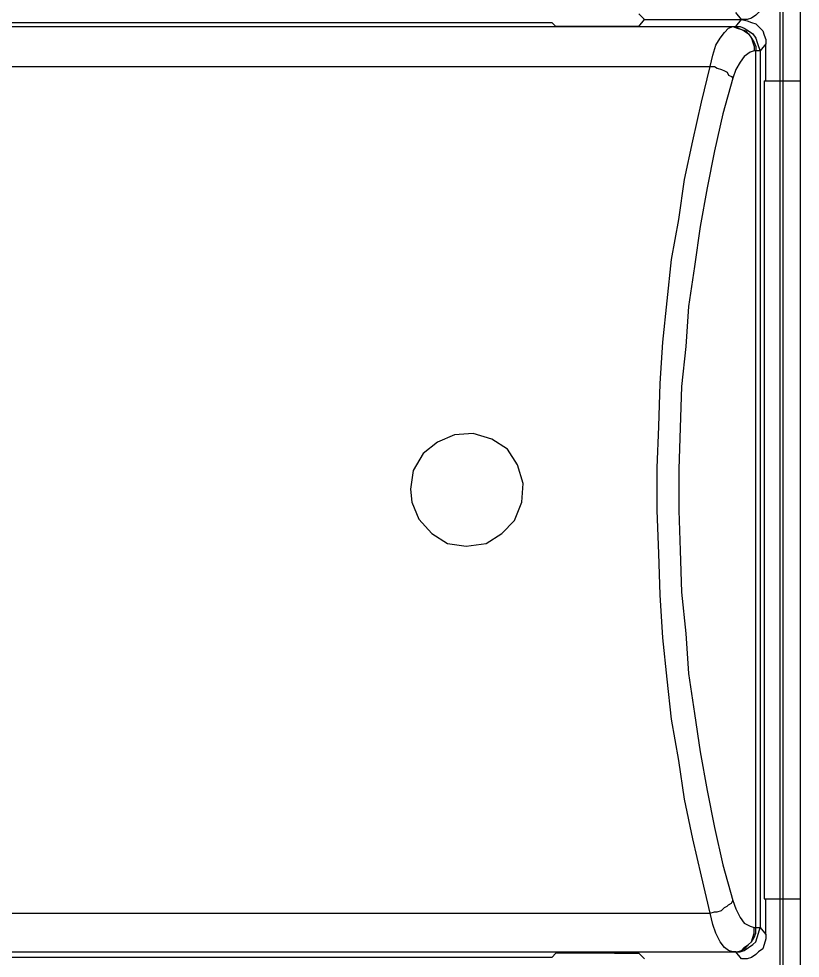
# Model space of a CAD drawing. Header units: centimetres. Extents: x -8.4 to 8.2, y -7.7 to 8.
# Drawn here: x -3.129 to -2.163, y 1.874 to 3.035 of the extents above; entities that cross this region are included whole.
import ezdxf

# ---------------------------------------------------------------- set-up
doc = ezdxf.new("R2010")
doc.units = ezdxf.units.CM
doc.header["$MEASUREMENT"] = 0
doc.layers.add('Layer 1', color=7, linetype='Continuous')

msp = doc.modelspace()

# ---------------------------------------------------------------- linework, layer by layer
at = {"layer": 'Layer 1', "lineweight": 25}
for points in [[(-2.16253, 5.45394), (-2.16253, 5.45394), (-2.16253, -1.68981), (-2.16253, -1.68981)], [(-2.1837, -1.67217), (-2.1837, -1.67217), (-2.1837, 5.4363), (-2.1837, 5.4363)], [(-2.18723, -1.66864), (-2.18723, -1.66864), (-2.18723, 5.43277), (-2.18723, 5.43277)], [(-2.2352, 3.03458), (-2.2352, 3.03458), (-2.24227, 3.04341), (-2.24227, 3.04341)], [(-2.35524, 3.03458), (-2.35524, 3.03458), (-2.3623, 3.04164), (-2.3623, 3.04164)], [(-2.3623, 3.02576), (-2.3623, 3.02576), (-2.35524, 3.03458), (-2.35524, 3.03458)], [(-2.35524, 3.03458), (-2.35524, 3.03458), (-2.2352, 3.03458), (-2.2352, 3.03458)], [(-2.35524, 3.03458), (-2.35524, 3.03458), (-2.2352, 3.03458), (-2.2352, 3.03458)], [(-2.24227, 3.02576), (-2.24227, 3.02576), (-2.2352, 3.03458), (-2.2352, 3.03458)], [(-5.72329, 3.03105), (-5.72329, 3.03105), (-2.46998, 3.03105), (-2.46998, 3.03105)], [(-4.03397, 3.02576), (-4.03397, 3.02576), (-2.24579, 3.02576), (-2.24579, 3.02576)], [(-2.46468, 3.02576), (-2.46468, 3.02576), (-2.46998, 3.03105), (-2.46998, 3.03105)], [(-2.39231, 3.02576), (-2.39231, 3.02576), (-2.46468, 3.02576), (-2.46468, 3.02576)], [(-2.24579, 3.02576), (-2.24579, 3.02576), (-2.24403, 3.02576), (-2.24403, 3.02576)], [(-2.20519, 3.00457), (-2.20519, 3.00457), (-2.21225, 2.99575), (-2.21225, 2.99575)], [(-2.20519, 2.95868), (-2.20519, 2.95868), (-2.20519, 3.00457), (-2.20519, 3.00457)], [(-2.21755, 2.99575), (-2.21755, 2.99575), (-2.21931, 2.99575), (-2.21931, 2.99575)], [(-2.21755, 1.91191), (-2.21755, 1.91191), (-2.21755, 2.99575), (-2.21755, 2.99575)], [(-2.21225, 2.99575), (-2.21225, 2.99575), (-2.21225, 1.91191), (-2.21225, 1.91191)], [(-4.00573, 2.97633), (-4.00573, 2.97633), (-2.27404, 2.97633), (-2.27404, 2.97633)], [(-2.20696, 2.95868), (-2.20696, 2.95868), (-2.20696, 1.94721), (-2.20696, 1.94721)], [(-2.20696, 2.95868), (-2.20696, 2.95868), (-2.16253, 2.95868), (-2.16253, 2.95868)], [(-2.20696, 1.94721), (-2.20696, 1.94721), (-2.16253, 1.94721), (-2.16253, 1.94721)], [(-2.20519, 1.90308), (-2.20519, 1.90308), (-2.20519, 1.94721), (-2.20519, 1.94721)], [(-4.00573, 1.92956), (-4.00573, 1.92956), (-2.27404, 1.92956), (-2.27404, 1.92956)], [(-2.21931, 1.91191), (-2.21931, 1.91191), (-2.21755, 1.91191), (-2.21755, 1.91191)], [(-2.21225, 1.91191), (-2.21225, 1.91191), (-2.20519, 1.90308), (-2.20519, 1.90308)], [(-4.03397, 1.8819), (-4.03397, 1.8819), (-2.24579, 1.8819), (-2.24579, 1.8819)], [(-2.24403, 1.8819), (-2.24403, 1.8819), (-2.24579, 1.8819), (-2.24579, 1.8819)], [(-2.2352, 1.87307), (-2.2352, 1.87307), (-2.24227, 1.8819), (-2.24227, 1.8819)], [(-2.46998, 1.87483), (-2.46998, 1.87483), (-5.72329, 1.87483), (-5.72329, 1.87483)], [(-2.46468, 1.88013), (-2.46468, 1.88013), (-2.46998, 1.87483), (-2.46998, 1.87483)], [(-2.39231, 1.88013), (-2.39231, 1.88013), (-2.46468, 1.88013), (-2.46468, 1.88013)], [(-2.35524, 1.87307), (-2.35524, 1.87307), (-2.3623, 1.88013), (-2.3623, 1.88013)]]:
    msp.add_open_spline(points, degree=3, dxfattribs=at)
for points, knots in [([(-2.20519, 3.06459), (-2.20519, 3.06459), (-2.20519, 3.0593), (-2.20519, 3.0593), (-2.20519, 3.0593), (-2.20519, 3.0593), (-2.20696, 3.05223), (-2.20696, 3.05223), (-2.20696, 3.05223), (-2.20696, 3.05223), (-2.20873, 3.04694), (-2.20873, 3.04694), (-2.20873, 3.04694), (-2.20873, 3.04694), (-2.21402, 3.04341), (-2.21402, 3.04341), (-2.21402, 3.04341), (-2.21402, 3.04341), (-2.21755, 3.03988), (-2.21755, 3.03988), (-2.21755, 3.03988), (-2.21755, 3.03988), (-2.22285, 3.03634), (-2.22285, 3.03634), (-2.22285, 3.03634), (-2.22285, 3.03634), (-2.22814, 3.03458), (-2.22814, 3.03458), (-2.22814, 3.03458), (-2.22814, 3.03458), (-2.2352, 3.03458), (-2.2352, 3.03458)], [0, 0, 0, 0, 0.1111111, 0.1111111, 0.1111111, 0.1111111, 0.2222222, 0.2222222, 0.2222222, 0.2222222, 0.3333333, 0.3333333, 0.3333333, 0.3333333, 0.4444444, 0.4444444, 0.4444444, 0.4444444, 0.5555556, 0.5555556, 0.5555556, 0.5555556, 0.6666667, 0.6666667, 0.6666667, 0.6666667, 0.7777778, 0.7777778, 0.7777778, 0.7777778, 1, 1, 1, 1]), ([(-2.2352, 3.03458), (-2.2352, 3.03458), (-2.22814, 3.03282), (-2.22814, 3.03282), (-2.22814, 3.03282), (-2.22814, 3.03282), (-2.22285, 3.03105), (-2.22285, 3.03105), (-2.22285, 3.03105), (-2.22285, 3.03105), (-2.21755, 3.02929), (-2.21755, 3.02929), (-2.21755, 3.02929), (-2.21755, 3.02929), (-2.21402, 3.02576), (-2.21402, 3.02576), (-2.21402, 3.02576), (-2.21402, 3.02576), (-2.20873, 3.02046), (-2.20873, 3.02046), (-2.20873, 3.02046), (-2.20873, 3.02046), (-2.20696, 3.01517), (-2.20696, 3.01517), (-2.20696, 3.01517), (-2.20696, 3.01517), (-2.20519, 3.00987), (-2.20519, 3.00987), (-2.20519, 3.00987), (-2.20519, 3.00987), (-2.20519, 3.00457), (-2.20519, 3.00457)], [0, 0, 0, 0, 0.1111111, 0.1111111, 0.1111111, 0.1111111, 0.2222222, 0.2222222, 0.2222222, 0.2222222, 0.3333333, 0.3333333, 0.3333333, 0.3333333, 0.4444444, 0.4444444, 0.4444444, 0.4444444, 0.5555556, 0.5555556, 0.5555556, 0.5555556, 0.6666667, 0.6666667, 0.6666667, 0.6666667, 0.7777778, 0.7777778, 0.7777778, 0.7777778, 1, 1, 1, 1]), ([(-2.3623, 3.02576), (-2.3623, 3.02576), (-2.3623, 3.02576), (-2.3623, 3.02576), (-2.3623, 3.02576), (-2.3623, 3.02576), (-2.36406, 3.02576), (-2.36406, 3.02576), (-2.36406, 3.02576), (-2.36406, 3.02576), (-2.3676, 3.02576), (-2.3676, 3.02576), (-2.3676, 3.02576), (-2.3676, 3.02576), (-2.37112, 3.02576), (-2.37112, 3.02576), (-2.37112, 3.02576), (-2.37112, 3.02576), (-2.37466, 3.02576), (-2.37466, 3.02576), (-2.37466, 3.02576), (-2.37466, 3.02576), (-2.37995, 3.02576), (-2.37995, 3.02576), (-2.37995, 3.02576), (-2.37995, 3.02576), (-2.38701, 3.02576), (-2.38701, 3.02576), (-2.38701, 3.02576), (-2.38701, 3.02576), (-2.39231, 3.02576), (-2.39231, 3.02576)], [0, 0, 0, 0, 0.1111111, 0.1111111, 0.1111111, 0.1111111, 0.2222222, 0.2222222, 0.2222222, 0.2222222, 0.3333333, 0.3333333, 0.3333333, 0.3333333, 0.4444444, 0.4444444, 0.4444444, 0.4444444, 0.5555556, 0.5555556, 0.5555556, 0.5555556, 0.6666667, 0.6666667, 0.6666667, 0.6666667, 0.7777778, 0.7777778, 0.7777778, 0.7777778, 1, 1, 1, 1]), ([(-2.27404, 2.97633), (-2.27404, 2.97633), (-2.27051, 2.99045), (-2.27051, 2.99045), (-2.27051, 2.99045), (-2.27051, 2.99045), (-2.26697, 3.00281), (-2.26697, 3.00281), (-2.26697, 3.00281), (-2.26697, 3.00281), (-2.26168, 3.01164), (-2.26168, 3.01164), (-2.26168, 3.01164), (-2.26168, 3.01164), (-2.25639, 3.0187), (-2.25639, 3.0187), (-2.25639, 3.0187), (-2.25639, 3.0187), (-2.25109, 3.02399), (-2.25109, 3.02399), (-2.25109, 3.02399), (-2.25109, 3.02399), (-2.24579, 3.02576), (-2.24579, 3.02576)], [0, 0, 0, 0, 0.1428571, 0.1428571, 0.1428571, 0.1428571, 0.2857143, 0.2857143, 0.2857143, 0.2857143, 0.4285714, 0.4285714, 0.4285714, 0.4285714, 0.5714286, 0.5714286, 0.5714286, 0.5714286, 0.7142857, 0.7142857, 0.7142857, 0.7142857, 1, 1, 1, 1]), ([(-2.24579, 3.02576), (-2.24579, 3.02576), (-2.2405, 3.02399), (-2.2405, 3.02399), (-2.2405, 3.02399), (-2.2405, 3.02399), (-2.2352, 3.02223), (-2.2352, 3.02223), (-2.2352, 3.02223), (-2.2352, 3.02223), (-2.23167, 3.02046), (-2.23167, 3.02046), (-2.23167, 3.02046), (-2.23167, 3.02046), (-2.22638, 3.01693), (-2.22638, 3.01693), (-2.22638, 3.01693), (-2.22638, 3.01693), (-2.22285, 3.01164), (-2.22285, 3.01164), (-2.22285, 3.01164), (-2.22285, 3.01164), (-2.22108, 3.00634), (-2.22108, 3.00634), (-2.22108, 3.00634), (-2.22108, 3.00634), (-2.21931, 3.00105), (-2.21931, 3.00105), (-2.21931, 3.00105), (-2.21931, 3.00105), (-2.21931, 2.99575), (-2.21931, 2.99575)], [0, 0, 0, 0, 0.1111111, 0.1111111, 0.1111111, 0.1111111, 0.2222222, 0.2222222, 0.2222222, 0.2222222, 0.3333333, 0.3333333, 0.3333333, 0.3333333, 0.4444444, 0.4444444, 0.4444444, 0.4444444, 0.5555556, 0.5555556, 0.5555556, 0.5555556, 0.6666667, 0.6666667, 0.6666667, 0.6666667, 0.7777778, 0.7777778, 0.7777778, 0.7777778, 1, 1, 1, 1]), ([(-2.24403, 3.02576), (-2.24403, 3.02576), (-2.23873, 3.02399), (-2.23873, 3.02399), (-2.23873, 3.02399), (-2.23873, 3.02399), (-2.2352, 3.02223), (-2.2352, 3.02223), (-2.2352, 3.02223), (-2.2352, 3.02223), (-2.22991, 3.02046), (-2.22991, 3.02046), (-2.22991, 3.02046), (-2.22991, 3.02046), (-2.22638, 3.01693), (-2.22638, 3.01693), (-2.22638, 3.01693), (-2.22638, 3.01693), (-2.22285, 3.01164), (-2.22285, 3.01164), (-2.22285, 3.01164), (-2.22285, 3.01164), (-2.21931, 3.00634), (-2.21931, 3.00634), (-2.21931, 3.00634), (-2.21931, 3.00634), (-2.21755, 3.00105), (-2.21755, 3.00105), (-2.21755, 3.00105), (-2.21755, 3.00105), (-2.21755, 2.99575), (-2.21755, 2.99575)], [0, 0, 0, 0, 0.1111111, 0.1111111, 0.1111111, 0.1111111, 0.2222222, 0.2222222, 0.2222222, 0.2222222, 0.3333333, 0.3333333, 0.3333333, 0.3333333, 0.4444444, 0.4444444, 0.4444444, 0.4444444, 0.5555556, 0.5555556, 0.5555556, 0.5555556, 0.6666667, 0.6666667, 0.6666667, 0.6666667, 0.7777778, 0.7777778, 0.7777778, 0.7777778, 1, 1, 1, 1]), ([(-2.24403, 3.02576), (-2.24403, 3.02576), (-2.24403, 3.02576), (-2.24403, 3.02576), (-2.24403, 3.02576), (-2.24403, 3.02576), (-2.24227, 3.02576), (-2.24227, 3.02576)], [0, 0, 0, 0, 0.3333333, 0.3333333, 0.3333333, 0.3333333, 1, 1, 1, 1]), ([(-2.24227, 3.02576), (-2.24227, 3.02576), (-2.23697, 3.02576), (-2.23697, 3.02576), (-2.23697, 3.02576), (-2.23697, 3.02576), (-2.23167, 3.02399), (-2.23167, 3.02399), (-2.23167, 3.02399), (-2.23167, 3.02399), (-2.22638, 3.02046), (-2.22638, 3.02046), (-2.22638, 3.02046), (-2.22638, 3.02046), (-2.22108, 3.01693), (-2.22108, 3.01693), (-2.22108, 3.01693), (-2.22108, 3.01693), (-2.21755, 3.01164), (-2.21755, 3.01164), (-2.21755, 3.01164), (-2.21755, 3.01164), (-2.21579, 3.00634), (-2.21579, 3.00634), (-2.21579, 3.00634), (-2.21579, 3.00634), (-2.21402, 3.00105), (-2.21402, 3.00105), (-2.21402, 3.00105), (-2.21402, 3.00105), (-2.21225, 2.99575), (-2.21225, 2.99575)], [0, 0, 0, 0, 0.1111111, 0.1111111, 0.1111111, 0.1111111, 0.2222222, 0.2222222, 0.2222222, 0.2222222, 0.3333333, 0.3333333, 0.3333333, 0.3333333, 0.4444444, 0.4444444, 0.4444444, 0.4444444, 0.5555556, 0.5555556, 0.5555556, 0.5555556, 0.6666667, 0.6666667, 0.6666667, 0.6666667, 0.7777778, 0.7777778, 0.7777778, 0.7777778, 1, 1, 1, 1]), ([(-2.21931, 2.99575), (-2.21931, 2.99575), (-2.22461, 2.99399), (-2.22461, 2.99399), (-2.22461, 2.99399), (-2.22461, 2.99399), (-2.23167, 2.98869), (-2.23167, 2.98869), (-2.23167, 2.98869), (-2.23167, 2.98869), (-2.23697, 2.98163), (-2.23697, 2.98163), (-2.23697, 2.98163), (-2.23697, 2.98163), (-2.24227, 2.9728), (-2.24227, 2.9728), (-2.24227, 2.9728), (-2.24227, 2.9728), (-2.24579, 2.96221), (-2.24579, 2.96221)], [0, 0, 0, 0, 0.1666667, 0.1666667, 0.1666667, 0.1666667, 0.3333333, 0.3333333, 0.3333333, 0.3333333, 0.5, 0.5, 0.5, 0.5, 0.6666667, 0.6666667, 0.6666667, 0.6666667, 1, 1, 1, 1]), ([(-2.21225, 2.99575), (-2.21225, 2.99575), (-2.21402, 2.99575), (-2.21402, 2.99575), (-2.21402, 2.99575), (-2.21402, 2.99575), (-2.21579, 2.99575), (-2.21579, 2.99575), (-2.21579, 2.99575), (-2.21579, 2.99575), (-2.21755, 2.99575), (-2.21755, 2.99575)], [0, 0, 0, 0, 0.25, 0.25, 0.25, 0.25, 0.5, 0.5, 0.5, 0.5, 1, 1, 1, 1]), ([(-2.27404, 1.92956), (-2.27404, 1.92956), (-2.28463, 1.97545), (-2.28463, 1.97545), (-2.28463, 1.97545), (-2.28463, 1.97545), (-2.29522, 2.02135), (-2.29522, 2.02135), (-2.29522, 2.02135), (-2.29522, 2.02135), (-2.30581, 2.07078), (-2.30581, 2.07078), (-2.30581, 2.07078), (-2.30581, 2.07078), (-2.31287, 2.11844), (-2.31287, 2.11844), (-2.31287, 2.11844), (-2.31287, 2.11844), (-2.3217, 2.16963), (-2.3217, 2.16963), (-2.3217, 2.16963), (-2.3217, 2.16963), (-2.327, 2.21905), (-2.327, 2.21905), (-2.327, 2.21905), (-2.327, 2.21905), (-2.33229, 2.27025), (-2.33229, 2.27025), (-2.33229, 2.27025), (-2.33229, 2.27025), (-2.33582, 2.3232), (-2.33582, 2.3232), (-2.33582, 2.3232), (-2.33582, 2.3232), (-2.33759, 2.3744), (-2.33759, 2.3744), (-2.33759, 2.3744), (-2.33759, 2.3744), (-2.33935, 2.42735), (-2.33935, 2.42735), (-2.33935, 2.42735), (-2.33935, 2.42735), (-2.33935, 2.4803), (-2.33935, 2.4803), (-2.33935, 2.4803), (-2.33935, 2.4803), (-2.33759, 2.5315), (-2.33759, 2.5315), (-2.33759, 2.5315), (-2.33759, 2.5315), (-2.33582, 2.58445), (-2.33582, 2.58445), (-2.33582, 2.58445), (-2.33582, 2.58445), (-2.33229, 2.63565), (-2.33229, 2.63565), (-2.33229, 2.63565), (-2.33229, 2.63565), (-2.327, 2.68684), (-2.327, 2.68684), (-2.327, 2.68684), (-2.327, 2.68684), (-2.3217, 2.73803), (-2.3217, 2.73803), (-2.3217, 2.73803), (-2.3217, 2.73803), (-2.31287, 2.78746), (-2.31287, 2.78746), (-2.31287, 2.78746), (-2.31287, 2.78746), (-2.30581, 2.83688), (-2.30581, 2.83688), (-2.30581, 2.83688), (-2.30581, 2.83688), (-2.29522, 2.88454), (-2.29522, 2.88454), (-2.29522, 2.88454), (-2.29522, 2.88454), (-2.28463, 2.9322), (-2.28463, 2.9322), (-2.28463, 2.9322), (-2.28463, 2.9322), (-2.27404, 2.97633), (-2.27404, 2.97633)], [0, 0, 0, 0, 0.0454545, 0.0454545, 0.0454545, 0.0454545, 0.0909091, 0.0909091, 0.0909091, 0.0909091, 0.1363636, 0.1363636, 0.1363636, 0.1363636, 0.1818182, 0.1818182, 0.1818182, 0.1818182, 0.2272727, 0.2272727, 0.2272727, 0.2272727, 0.2727273, 0.2727273, 0.2727273, 0.2727273, 0.3181818, 0.3181818, 0.3181818, 0.3181818, 0.3636364, 0.3636364, 0.3636364, 0.3636364, 0.4090909, 0.4090909, 0.4090909, 0.4090909, 0.4545455, 0.4545455, 0.4545455, 0.4545455, 0.5, 0.5, 0.5, 0.5, 0.5454545, 0.5454545, 0.5454545, 0.5454545, 0.5909091, 0.5909091, 0.5909091, 0.5909091, 0.6363636, 0.6363636, 0.6363636, 0.6363636, 0.6818182, 0.6818182, 0.6818182, 0.6818182, 0.7272727, 0.7272727, 0.7272727, 0.7272727, 0.7727273, 0.7727273, 0.7727273, 0.7727273, 0.8181818, 0.8181818, 0.8181818, 0.8181818, 0.8636364, 0.8636364, 0.8636364, 0.8636364, 0.9090909, 0.9090909, 0.9090909, 0.9090909, 1, 1, 1, 1]), ([(-2.27404, 2.97633), (-2.27404, 2.97633), (-2.26874, 2.97633), (-2.26874, 2.97633), (-2.26874, 2.97633), (-2.26874, 2.97633), (-2.26521, 2.97457), (-2.26521, 2.97457), (-2.26521, 2.97457), (-2.26521, 2.97457), (-2.25991, 2.9728), (-2.25991, 2.9728), (-2.25991, 2.9728), (-2.25991, 2.9728), (-2.25639, 2.97103), (-2.25639, 2.97103), (-2.25639, 2.97103), (-2.25639, 2.97103), (-2.25285, 2.96927), (-2.25285, 2.96927), (-2.25285, 2.96927), (-2.25285, 2.96927), (-2.25109, 2.96574), (-2.25109, 2.96574), (-2.25109, 2.96574), (-2.25109, 2.96574), (-2.24756, 2.96397), (-2.24756, 2.96397), (-2.24756, 2.96397), (-2.24756, 2.96397), (-2.24579, 2.96221), (-2.24579, 2.96221)], [0, 0, 0, 0, 0.1111111, 0.1111111, 0.1111111, 0.1111111, 0.2222222, 0.2222222, 0.2222222, 0.2222222, 0.3333333, 0.3333333, 0.3333333, 0.3333333, 0.4444444, 0.4444444, 0.4444444, 0.4444444, 0.5555556, 0.5555556, 0.5555556, 0.5555556, 0.6666667, 0.6666667, 0.6666667, 0.6666667, 0.7777778, 0.7777778, 0.7777778, 0.7777778, 1, 1, 1, 1]), ([(-2.24579, 2.96221), (-2.24579, 2.96221), (-2.25815, 2.91808), (-2.25815, 2.91808), (-2.25815, 2.91808), (-2.25815, 2.91808), (-2.26874, 2.87219), (-2.26874, 2.87219), (-2.26874, 2.87219), (-2.26874, 2.87219), (-2.27757, 2.82629), (-2.27757, 2.82629), (-2.27757, 2.82629), (-2.27757, 2.82629), (-2.28639, 2.77863), (-2.28639, 2.77863), (-2.28639, 2.77863), (-2.28639, 2.77863), (-2.29345, 2.7292), (-2.29345, 2.7292), (-2.29345, 2.7292), (-2.29345, 2.7292), (-2.30052, 2.67978), (-2.30052, 2.67978), (-2.30052, 2.67978), (-2.30052, 2.67978), (-2.30405, 2.63035), (-2.30405, 2.63035), (-2.30405, 2.63035), (-2.30405, 2.63035), (-2.30934, 2.58093), (-2.30934, 2.58093), (-2.30934, 2.58093), (-2.30934, 2.58093), (-2.31111, 2.52973), (-2.31111, 2.52973), (-2.31111, 2.52973), (-2.31111, 2.52973), (-2.31287, 2.47854), (-2.31287, 2.47854), (-2.31287, 2.47854), (-2.31287, 2.47854), (-2.31287, 2.42735), (-2.31287, 2.42735), (-2.31287, 2.42735), (-2.31287, 2.42735), (-2.31111, 2.37792), (-2.31111, 2.37792), (-2.31111, 2.37792), (-2.31111, 2.37792), (-2.30934, 2.32673), (-2.30934, 2.32673), (-2.30934, 2.32673), (-2.30934, 2.32673), (-2.30405, 2.27554), (-2.30405, 2.27554), (-2.30405, 2.27554), (-2.30405, 2.27554), (-2.30052, 2.22611), (-2.30052, 2.22611), (-2.30052, 2.22611), (-2.30052, 2.22611), (-2.29345, 2.17669), (-2.29345, 2.17669), (-2.29345, 2.17669), (-2.29345, 2.17669), (-2.28639, 2.12903), (-2.28639, 2.12903), (-2.28639, 2.12903), (-2.28639, 2.12903), (-2.27757, 2.08136), (-2.27757, 2.08136), (-2.27757, 2.08136), (-2.27757, 2.08136), (-2.26874, 2.03547), (-2.26874, 2.03547), (-2.26874, 2.03547), (-2.26874, 2.03547), (-2.25815, 1.98958), (-2.25815, 1.98958), (-2.25815, 1.98958), (-2.25815, 1.98958), (-2.24579, 1.94545), (-2.24579, 1.94545)], [0, 0, 0, 0, 0.0454545, 0.0454545, 0.0454545, 0.0454545, 0.0909091, 0.0909091, 0.0909091, 0.0909091, 0.1363636, 0.1363636, 0.1363636, 0.1363636, 0.1818182, 0.1818182, 0.1818182, 0.1818182, 0.2272727, 0.2272727, 0.2272727, 0.2272727, 0.2727273, 0.2727273, 0.2727273, 0.2727273, 0.3181818, 0.3181818, 0.3181818, 0.3181818, 0.3636364, 0.3636364, 0.3636364, 0.3636364, 0.4090909, 0.4090909, 0.4090909, 0.4090909, 0.4545455, 0.4545455, 0.4545455, 0.4545455, 0.5, 0.5, 0.5, 0.5, 0.5454545, 0.5454545, 0.5454545, 0.5454545, 0.5909091, 0.5909091, 0.5909091, 0.5909091, 0.6363636, 0.6363636, 0.6363636, 0.6363636, 0.6818182, 0.6818182, 0.6818182, 0.6818182, 0.7272727, 0.7272727, 0.7272727, 0.7272727, 0.7727273, 0.7727273, 0.7727273, 0.7727273, 0.8181818, 0.8181818, 0.8181818, 0.8181818, 0.8636364, 0.8636364, 0.8636364, 0.8636364, 0.9090909, 0.9090909, 0.9090909, 0.9090909, 1, 1, 1, 1]), ([(-2.64474, 2.45383), (-2.64474, 2.45383), (-2.6412, 2.47678), (-2.6412, 2.47678), (-2.6412, 2.47678), (-2.6412, 2.47678), (-2.62885, 2.49796), (-2.62885, 2.49796), (-2.62885, 2.49796), (-2.62885, 2.49796), (-2.6112, 2.51208), (-2.6112, 2.51208), (-2.6112, 2.51208), (-2.6112, 2.51208), (-2.59001, 2.52091), (-2.59001, 2.52091), (-2.59001, 2.52091), (-2.59001, 2.52091), (-2.56707, 2.52267), (-2.56707, 2.52267), (-2.56707, 2.52267), (-2.56707, 2.52267), (-2.54412, 2.51561), (-2.54412, 2.51561), (-2.54412, 2.51561), (-2.54412, 2.51561), (-2.5247, 2.50325), (-2.5247, 2.50325), (-2.5247, 2.50325), (-2.5247, 2.50325), (-2.51235, 2.48384), (-2.51235, 2.48384), (-2.51235, 2.48384), (-2.51235, 2.48384), (-2.50528, 2.46089), (-2.50528, 2.46089), (-2.50528, 2.46089), (-2.50528, 2.46089), (-2.50705, 2.43794), (-2.50705, 2.43794), (-2.50705, 2.43794), (-2.50705, 2.43794), (-2.51587, 2.41499), (-2.51587, 2.41499), (-2.51587, 2.41499), (-2.51587, 2.41499), (-2.53176, 2.3991), (-2.53176, 2.3991), (-2.53176, 2.3991), (-2.53176, 2.3991), (-2.55118, 2.38675), (-2.55118, 2.38675), (-2.55118, 2.38675), (-2.55118, 2.38675), (-2.57589, 2.38322), (-2.57589, 2.38322), (-2.57589, 2.38322), (-2.57589, 2.38322), (-2.59884, 2.38675), (-2.59884, 2.38675), (-2.59884, 2.38675), (-2.59884, 2.38675), (-2.61826, 2.3991), (-2.61826, 2.3991), (-2.61826, 2.3991), (-2.61826, 2.3991), (-2.63414, 2.41676), (-2.63414, 2.41676), (-2.63414, 2.41676), (-2.63414, 2.41676), (-2.64297, 2.43794), (-2.64297, 2.43794), (-2.64297, 2.43794), (-2.64297, 2.43794), (-2.64474, 2.45383), (-2.64474, 2.45383)], [0, 0, 0, 0, 0.05, 0.05, 0.05, 0.05, 0.1, 0.1, 0.1, 0.1, 0.15, 0.15, 0.15, 0.15, 0.2, 0.2, 0.2, 0.2, 0.25, 0.25, 0.25, 0.25, 0.3, 0.3, 0.3, 0.3, 0.35, 0.35, 0.35, 0.35, 0.4, 0.4, 0.4, 0.4, 0.45, 0.45, 0.45, 0.45, 0.5, 0.5, 0.5, 0.5, 0.55, 0.55, 0.55, 0.55, 0.6, 0.6, 0.6, 0.6, 0.65, 0.65, 0.65, 0.65, 0.7, 0.7, 0.7, 0.7, 0.75, 0.75, 0.75, 0.75, 0.8, 0.8, 0.8, 0.8, 0.85, 0.85, 0.85, 0.85, 0.9, 0.9, 0.9, 0.9, 1, 1, 1, 1]), ([(-2.64474, 2.45383), (-2.64474, 2.45383), (-2.6412, 2.47678), (-2.6412, 2.47678), (-2.6412, 2.47678), (-2.6412, 2.47678), (-2.62885, 2.49796), (-2.62885, 2.49796), (-2.62885, 2.49796), (-2.62885, 2.49796), (-2.6112, 2.51208), (-2.6112, 2.51208), (-2.6112, 2.51208), (-2.6112, 2.51208), (-2.59001, 2.52091), (-2.59001, 2.52091), (-2.59001, 2.52091), (-2.59001, 2.52091), (-2.56707, 2.52267), (-2.56707, 2.52267), (-2.56707, 2.52267), (-2.56707, 2.52267), (-2.54412, 2.51561), (-2.54412, 2.51561), (-2.54412, 2.51561), (-2.54412, 2.51561), (-2.5247, 2.50325), (-2.5247, 2.50325), (-2.5247, 2.50325), (-2.5247, 2.50325), (-2.51235, 2.48384), (-2.51235, 2.48384), (-2.51235, 2.48384), (-2.51235, 2.48384), (-2.50528, 2.46089), (-2.50528, 2.46089), (-2.50528, 2.46089), (-2.50528, 2.46089), (-2.50705, 2.43794), (-2.50705, 2.43794), (-2.50705, 2.43794), (-2.50705, 2.43794), (-2.51587, 2.41499), (-2.51587, 2.41499), (-2.51587, 2.41499), (-2.51587, 2.41499), (-2.53176, 2.3991), (-2.53176, 2.3991), (-2.53176, 2.3991), (-2.53176, 2.3991), (-2.55118, 2.38675), (-2.55118, 2.38675), (-2.55118, 2.38675), (-2.55118, 2.38675), (-2.57589, 2.38322), (-2.57589, 2.38322), (-2.57589, 2.38322), (-2.57589, 2.38322), (-2.59884, 2.38675), (-2.59884, 2.38675), (-2.59884, 2.38675), (-2.59884, 2.38675), (-2.61826, 2.3991), (-2.61826, 2.3991), (-2.61826, 2.3991), (-2.61826, 2.3991), (-2.63414, 2.41676), (-2.63414, 2.41676), (-2.63414, 2.41676), (-2.63414, 2.41676), (-2.64297, 2.43794), (-2.64297, 2.43794), (-2.64297, 2.43794), (-2.64297, 2.43794), (-2.64474, 2.45383), (-2.64474, 2.45383)], [0, 0, 0, 0, 0.05, 0.05, 0.05, 0.05, 0.1, 0.1, 0.1, 0.1, 0.15, 0.15, 0.15, 0.15, 0.2, 0.2, 0.2, 0.2, 0.25, 0.25, 0.25, 0.25, 0.3, 0.3, 0.3, 0.3, 0.35, 0.35, 0.35, 0.35, 0.4, 0.4, 0.4, 0.4, 0.45, 0.45, 0.45, 0.45, 0.5, 0.5, 0.5, 0.5, 0.55, 0.55, 0.55, 0.55, 0.6, 0.6, 0.6, 0.6, 0.65, 0.65, 0.65, 0.65, 0.7, 0.7, 0.7, 0.7, 0.75, 0.75, 0.75, 0.75, 0.8, 0.8, 0.8, 0.8, 0.85, 0.85, 0.85, 0.85, 0.9, 0.9, 0.9, 0.9, 1, 1, 1, 1]), ([(-2.27404, 1.92956), (-2.27404, 1.92956), (-2.26874, 1.93132), (-2.26874, 1.93132), (-2.26874, 1.93132), (-2.26874, 1.93132), (-2.26521, 1.93132), (-2.26521, 1.93132), (-2.26521, 1.93132), (-2.26521, 1.93132), (-2.25991, 1.93309), (-2.25991, 1.93309), (-2.25991, 1.93309), (-2.25991, 1.93309), (-2.25639, 1.93662), (-2.25639, 1.93662), (-2.25639, 1.93662), (-2.25639, 1.93662), (-2.25285, 1.93838), (-2.25285, 1.93838), (-2.25285, 1.93838), (-2.25285, 1.93838), (-2.25109, 1.94015), (-2.25109, 1.94015), (-2.25109, 1.94015), (-2.25109, 1.94015), (-2.24756, 1.94191), (-2.24756, 1.94191), (-2.24756, 1.94191), (-2.24756, 1.94191), (-2.24579, 1.94545), (-2.24579, 1.94545)], [0, 0, 0, 0, 0.1111111, 0.1111111, 0.1111111, 0.1111111, 0.2222222, 0.2222222, 0.2222222, 0.2222222, 0.3333333, 0.3333333, 0.3333333, 0.3333333, 0.4444444, 0.4444444, 0.4444444, 0.4444444, 0.5555556, 0.5555556, 0.5555556, 0.5555556, 0.6666667, 0.6666667, 0.6666667, 0.6666667, 0.7777778, 0.7777778, 0.7777778, 0.7777778, 1, 1, 1, 1]), ([(-2.24579, 1.94545), (-2.24579, 1.94545), (-2.24227, 1.93485), (-2.24227, 1.93485), (-2.24227, 1.93485), (-2.24227, 1.93485), (-2.23697, 1.92426), (-2.23697, 1.92426), (-2.23697, 1.92426), (-2.23697, 1.92426), (-2.23167, 1.9172), (-2.23167, 1.9172), (-2.23167, 1.9172), (-2.23167, 1.9172), (-2.22461, 1.91367), (-2.22461, 1.91367), (-2.22461, 1.91367), (-2.22461, 1.91367), (-2.21931, 1.91191), (-2.21931, 1.91191)], [0, 0, 0, 0, 0.1666667, 0.1666667, 0.1666667, 0.1666667, 0.3333333, 0.3333333, 0.3333333, 0.3333333, 0.5, 0.5, 0.5, 0.5, 0.6666667, 0.6666667, 0.6666667, 0.6666667, 1, 1, 1, 1]), ([(-2.24579, 1.8819), (-2.24579, 1.8819), (-2.25109, 1.88366), (-2.25109, 1.88366), (-2.25109, 1.88366), (-2.25109, 1.88366), (-2.25639, 1.88719), (-2.25639, 1.88719), (-2.25639, 1.88719), (-2.25639, 1.88719), (-2.26168, 1.89425), (-2.26168, 1.89425), (-2.26168, 1.89425), (-2.26168, 1.89425), (-2.26697, 1.90485), (-2.26697, 1.90485), (-2.26697, 1.90485), (-2.26697, 1.90485), (-2.27051, 1.91543), (-2.27051, 1.91543), (-2.27051, 1.91543), (-2.27051, 1.91543), (-2.27404, 1.92956), (-2.27404, 1.92956)], [0, 0, 0, 0, 0.1428571, 0.1428571, 0.1428571, 0.1428571, 0.2857143, 0.2857143, 0.2857143, 0.2857143, 0.4285714, 0.4285714, 0.4285714, 0.4285714, 0.5714286, 0.5714286, 0.5714286, 0.5714286, 0.7142857, 0.7142857, 0.7142857, 0.7142857, 1, 1, 1, 1]), ([(-2.24579, 1.8819), (-2.24579, 1.8819), (-2.2405, 1.8819), (-2.2405, 1.8819), (-2.2405, 1.8819), (-2.2405, 1.8819), (-2.2352, 1.88366), (-2.2352, 1.88366), (-2.2352, 1.88366), (-2.2352, 1.88366), (-2.23167, 1.88719), (-2.23167, 1.88719), (-2.23167, 1.88719), (-2.23167, 1.88719), (-2.22638, 1.89072), (-2.22638, 1.89072), (-2.22638, 1.89072), (-2.22638, 1.89072), (-2.22285, 1.89425), (-2.22285, 1.89425), (-2.22285, 1.89425), (-2.22285, 1.89425), (-2.22108, 1.89955), (-2.22108, 1.89955), (-2.22108, 1.89955), (-2.22108, 1.89955), (-2.21931, 1.90485), (-2.21931, 1.90485), (-2.21931, 1.90485), (-2.21931, 1.90485), (-2.21931, 1.91191), (-2.21931, 1.91191)], [0, 0, 0, 0, 0.1111111, 0.1111111, 0.1111111, 0.1111111, 0.2222222, 0.2222222, 0.2222222, 0.2222222, 0.3333333, 0.3333333, 0.3333333, 0.3333333, 0.4444444, 0.4444444, 0.4444444, 0.4444444, 0.5555556, 0.5555556, 0.5555556, 0.5555556, 0.6666667, 0.6666667, 0.6666667, 0.6666667, 0.7777778, 0.7777778, 0.7777778, 0.7777778, 1, 1, 1, 1]), ([(-2.24403, 1.8819), (-2.24403, 1.8819), (-2.23873, 1.8819), (-2.23873, 1.8819), (-2.23873, 1.8819), (-2.23873, 1.8819), (-2.2352, 1.88366), (-2.2352, 1.88366), (-2.2352, 1.88366), (-2.2352, 1.88366), (-2.22991, 1.88719), (-2.22991, 1.88719), (-2.22991, 1.88719), (-2.22991, 1.88719), (-2.22638, 1.89072), (-2.22638, 1.89072), (-2.22638, 1.89072), (-2.22638, 1.89072), (-2.22285, 1.89425), (-2.22285, 1.89425), (-2.22285, 1.89425), (-2.22285, 1.89425), (-2.21931, 1.89955), (-2.21931, 1.89955), (-2.21931, 1.89955), (-2.21931, 1.89955), (-2.21755, 1.90485), (-2.21755, 1.90485), (-2.21755, 1.90485), (-2.21755, 1.90485), (-2.21755, 1.91191), (-2.21755, 1.91191)], [0, 0, 0, 0, 0.1111111, 0.1111111, 0.1111111, 0.1111111, 0.2222222, 0.2222222, 0.2222222, 0.2222222, 0.3333333, 0.3333333, 0.3333333, 0.3333333, 0.4444444, 0.4444444, 0.4444444, 0.4444444, 0.5555556, 0.5555556, 0.5555556, 0.5555556, 0.6666667, 0.6666667, 0.6666667, 0.6666667, 0.7777778, 0.7777778, 0.7777778, 0.7777778, 1, 1, 1, 1]), ([(-2.24227, 1.8819), (-2.24227, 1.8819), (-2.23697, 1.8819), (-2.23697, 1.8819), (-2.23697, 1.8819), (-2.23697, 1.8819), (-2.23167, 1.88366), (-2.23167, 1.88366), (-2.23167, 1.88366), (-2.23167, 1.88366), (-2.22638, 1.88719), (-2.22638, 1.88719), (-2.22638, 1.88719), (-2.22638, 1.88719), (-2.22108, 1.89072), (-2.22108, 1.89072), (-2.22108, 1.89072), (-2.22108, 1.89072), (-2.21755, 1.89425), (-2.21755, 1.89425), (-2.21755, 1.89425), (-2.21755, 1.89425), (-2.21579, 1.89955), (-2.21579, 1.89955), (-2.21579, 1.89955), (-2.21579, 1.89955), (-2.21402, 1.90485), (-2.21402, 1.90485), (-2.21402, 1.90485), (-2.21402, 1.90485), (-2.21225, 1.91191), (-2.21225, 1.91191)], [0, 0, 0, 0, 0.1111111, 0.1111111, 0.1111111, 0.1111111, 0.2222222, 0.2222222, 0.2222222, 0.2222222, 0.3333333, 0.3333333, 0.3333333, 0.3333333, 0.4444444, 0.4444444, 0.4444444, 0.4444444, 0.5555556, 0.5555556, 0.5555556, 0.5555556, 0.6666667, 0.6666667, 0.6666667, 0.6666667, 0.7777778, 0.7777778, 0.7777778, 0.7777778, 1, 1, 1, 1]), ([(-2.21755, 1.91191), (-2.21755, 1.91191), (-2.21579, 1.91191), (-2.21579, 1.91191), (-2.21579, 1.91191), (-2.21579, 1.91191), (-2.21402, 1.91191), (-2.21402, 1.91191), (-2.21402, 1.91191), (-2.21402, 1.91191), (-2.21225, 1.91191), (-2.21225, 1.91191)], [0, 0, 0, 0, 0.25, 0.25, 0.25, 0.25, 0.5, 0.5, 0.5, 0.5, 1, 1, 1, 1]), ([(-2.20519, 1.90308), (-2.20519, 1.90308), (-2.20519, 1.89779), (-2.20519, 1.89779), (-2.20519, 1.89779), (-2.20519, 1.89779), (-2.20696, 1.89072), (-2.20696, 1.89072), (-2.20696, 1.89072), (-2.20696, 1.89072), (-2.20873, 1.88543), (-2.20873, 1.88543), (-2.20873, 1.88543), (-2.20873, 1.88543), (-2.21402, 1.8819), (-2.21402, 1.8819), (-2.21402, 1.8819), (-2.21402, 1.8819), (-2.21755, 1.87837), (-2.21755, 1.87837), (-2.21755, 1.87837), (-2.21755, 1.87837), (-2.22285, 1.87483), (-2.22285, 1.87483), (-2.22285, 1.87483), (-2.22285, 1.87483), (-2.22814, 1.87307), (-2.22814, 1.87307), (-2.22814, 1.87307), (-2.22814, 1.87307), (-2.2352, 1.87307), (-2.2352, 1.87307)], [0, 0, 0, 0, 0.1111111, 0.1111111, 0.1111111, 0.1111111, 0.2222222, 0.2222222, 0.2222222, 0.2222222, 0.3333333, 0.3333333, 0.3333333, 0.3333333, 0.4444444, 0.4444444, 0.4444444, 0.4444444, 0.5555556, 0.5555556, 0.5555556, 0.5555556, 0.6666667, 0.6666667, 0.6666667, 0.6666667, 0.7777778, 0.7777778, 0.7777778, 0.7777778, 1, 1, 1, 1]), ([(-2.24227, 1.8819), (-2.24227, 1.8819), (-2.24227, 1.8819), (-2.24227, 1.8819), (-2.24227, 1.8819), (-2.24227, 1.8819), (-2.24403, 1.8819), (-2.24403, 1.8819)], [0, 0, 0, 0, 0.3333333, 0.3333333, 0.3333333, 0.3333333, 1, 1, 1, 1]), ([(-2.39231, 1.88013), (-2.39231, 1.88013), (-2.38701, 1.88013), (-2.38701, 1.88013), (-2.38701, 1.88013), (-2.38701, 1.88013), (-2.37995, 1.88013), (-2.37995, 1.88013), (-2.37995, 1.88013), (-2.37995, 1.88013), (-2.37466, 1.88013), (-2.37466, 1.88013), (-2.37466, 1.88013), (-2.37466, 1.88013), (-2.37112, 1.88013), (-2.37112, 1.88013), (-2.37112, 1.88013), (-2.37112, 1.88013), (-2.3676, 1.88013), (-2.3676, 1.88013), (-2.3676, 1.88013), (-2.3676, 1.88013), (-2.36406, 1.88013), (-2.36406, 1.88013), (-2.36406, 1.88013), (-2.36406, 1.88013), (-2.3623, 1.88013), (-2.3623, 1.88013)], [0, 0, 0, 0, 0.125, 0.125, 0.125, 0.125, 0.25, 0.25, 0.25, 0.25, 0.375, 0.375, 0.375, 0.375, 0.5, 0.5, 0.5, 0.5, 0.625, 0.625, 0.625, 0.625, 0.75, 0.75, 0.75, 0.75, 1, 1, 1, 1])]:
    msp.add_open_spline(points, degree=3, knots=knots, dxfattribs=at)

doc.saveas('drawing.dxf')
